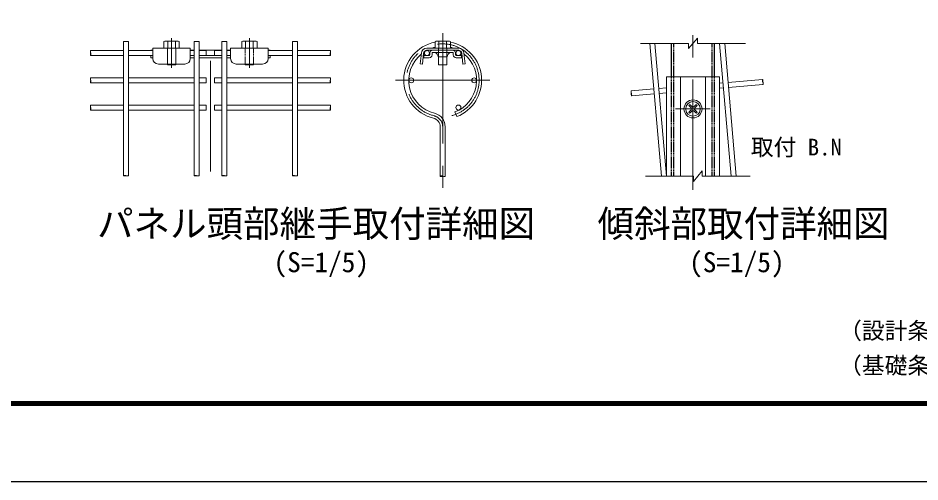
# Model space of a CAD drawing. Units: millimetres, scale not verified, with parts at other scales. Extents: x -4200 to 4200, y -2970 to 2970.
# Drawn here: x -2694 to -100, y -2970 to -1637 of the extents above; entities that cross this region are included whole.
import ezdxf
from ezdxf.enums import TextEntityAlignment as Align

# ---------------------------------------------------------------- set-up
doc = ezdxf.new("R2010")
doc.units = ezdxf.units.MM
doc.header["$LTSCALE"] = 10
doc.linetypes.add('USER1', pattern=[50.8, 31.75, -6.35, 6.35, -6.35])
doc.linetypes.add('USER2', pattern=[0.375, 0.25, -0.125])
for name, color, linetype, lineweight in [('0-0_D-TTL-TXT', 7, 'Continuous', 25), ('0-3_D-STR-DIM', 7, 'Continuous', 13), ('0-4_D-STR3', 3, 'Continuous', 13), ('0-5_D-BMK', 2, 'USER1', 13), ('0-6_D-STR1', 1, 'Continuous', 25), ('0-7_D-STR2', 7, 'Continuous', 13), ('0-B_D-STR-TXT', 7, 'Continuous', 13), ('0-C_D-TTL', 7, 'Continuous', 25)]:
    doc.layers.add(name, color=color, linetype=linetype, lineweight=lineweight)
doc.styles.add('ＭＳ ゴシック', font='')
doc.styles.get('ＭＳ ゴシック').set_extended_font_data('MS Gothic')

msp = doc.modelspace()

# ---------------------------------------------------------------- linework, layer by layer
at = {"layer": '0-3_D-STR-DIM'}
for p, q in [((-765.03, -1709.48), (-903.18, -1709.48)), ((-765.03, -1724.48), (-740.03, -1694.48)), ((-765.03, -1724.48), (-765.03, -1709.48)), ((-740.03, -1709.48), (-740.03, -1694.48)), ((-601.88, -1709.48), (-740.03, -1709.48)), ((-751.03, -2090.96), (-889.18, -2090.96)), ((-751.03, -2105.96), (-726.03, -2075.96)), ((-751.03, -2105.96), (-751.03, -2090.96)), ((-726.03, -2090.96), (-726.03, -2075.96)), ((-587.88, -2090.96), (-726.03, -2090.96))]:
    msp.add_line(p, q, dxfattribs=at)
at = {"layer": '0-4_D-STR3'}
for p, q in [((-2274.43, -1722.86), (-2274.43, -1704.33)), ((-2268.93, -1702.86), (-2235.89, -1702.86)), ((-2263.42, -1722.86), (-2263.42, -1704.33)), ((-2241.39, -1722.86), (-2241.39, -1704.33)), ((-2230.38, -1704.33), (-2230.38, -1722.86)), ((-2050.46, -1722.86), (-2050.46, -1704.33)), ((-2044.95, -1702.86), (-2011.91, -1702.86)), ((-2039.44, -1722.86), (-2039.44, -1704.33)), ((-2017.42, -1722.86), (-2017.42, -1704.33)), ((-2006.41, -1704.33), (-2006.41, -1722.86)), ((-1494.58, -1722.74), (-1494.58, -1704.21)), ((-1489.07, -1702.74), (-1456.03, -1702.74)), ((-1483.56, -1722.74), (-1483.56, -1704.21)), ((-1461.54, -1722.74), (-1461.54, -1704.21)), ((-1450.52, -1704.21), (-1450.52, -1722.74)), ((-2312.41, -1729.26), (-2306.41, -1729.26)), ((-2312.41, -1730.06), (-2312.41, -1729.26)), ((-2306.41, -1722.86), (-2306.41, -1752.86)), ((-2306.41, -1722.86), (-2198.41, -1722.86)), ((-2264.38, -1770.86), (-2264.38, -1722.86)), ((-2240.38, -1770.86), (-2240.38, -1722.86)), ((-2198.41, -1722.86), (-2198.41, -1752.86)), ((-2198.41, -1729.26), (-2187.57, -1729.26)), ((-2173.17, -1729.26), (-2107.63, -1729.26)), ((-2093.17, -1729.26), (-2082.41, -1729.26)), ((-2082.41, -1722.86), (-2082.41, -1752.86)), ((-2082.41, -1722.86), (-1974.41, -1722.86)), ((-1974.41, -1722.86), (-1974.41, -1752.86)), ((-1974.41, -1729.26), (-1968.41, -1729.26)), ((-1968.41, -1729.26), (-1968.41, -1730.06)), ((-1533.76, -1737.13), (-1536.89, -1768.09)), ((-1527.4, -1737.77), (-1530.52, -1768.74)), ((-1517.85, -1722.74), (-1427.2, -1722.74)), ((-1517.85, -1729.14), (-1427.2, -1729.14)), ((-1509.52, -1737.14), (-1509.52, -1742.74)), ((-1503.12, -1737.14), (-1503.12, -1742.74)), ((-1501.52, -1735.54), (-1443.52, -1735.54)), ((-1484.52, -1770.74), (-1484.52, -1722.74)), ((-1460.52, -1770.74), (-1460.52, -1722.74)), ((-1441.92, -1737.14), (-1441.92, -1742.74)), ((-1435.52, -1737.14), (-1435.52, -1742.74)), ((-1411.28, -1737.13), (-1408.16, -1768.09)), ((-2312.41, -1744.46), (-2306.41, -1744.46)), ((-2312.41, -1750.86), (-2312.41, -1744.46)), ((-2312.41, -1750.86), (-2306.41, -1750.86)), ((-2198.41, -1750.86), (-2187.57, -1750.86)), ((-2173.17, -1744.46), (-2107.57, -1744.46)), ((-2173.17, -1750.86), (-2107.57, -1750.86)), ((-2093.17, -1750.86), (-2082.41, -1750.86)), ((-1974.41, -1744.46), (-1968.41, -1744.46)), ((-1974.41, -1750.86), (-1968.41, -1750.86)), ((-1968.41, -1744.46), (-1968.41, -1750.86)), ((-1526.52, -1744.34), (-1511.12, -1744.34)), ((-1526.52, -1744.34), (-1526.52, -1750.74)), ((-1526.52, -1750.74), (-1511.12, -1750.74)), ((-1485.72, -1747.93), (-1459.32, -1747.93)), ((-1433.92, -1744.34), (-1418.52, -1744.34)), ((-1433.92, -1750.74), (-1418.52, -1750.74)), ((-1418.52, -1744.34), (-1418.52, -1750.74)), ((-2290.41, -1768.86), (-2214.41, -1768.86)), ((-2264.38, -1770.86), (-2240.38, -1770.86)), ((-2066.41, -1768.86), (-1990.41, -1768.86)), ((-2040.41, -1770.86), (-2016.4, -1770.86)), ((-2040.4, -1770.86), (-2040.4, -1768.86)), ((-2016.4, -1770.86), (-2016.4, -1768.86)), ((-1536.89, -1768.09), (-1530.52, -1768.74)), ((-1484.52, -1770.74), (-1460.52, -1770.74)), ((-676.53, -1805.76), (-828.53, -1805.76)), ((-828.53, -2090.96), (-828.53, -1805.76)), ((-788.53, -1805.76), (-788.53, -2090.96)), ((-716.53, -1805.76), (-716.53, -2090.96)), ((-676.53, -2090.96), (-676.53, -1805.76)), ((-752.53, -1926.29), (-752.53, -1866.27)), ((-763.84, -1889.28), (-758.19, -1894.94)), ((-761.02, -1886.45), (-755.36, -1892.11)), ((-744.05, -1886.45), (-749.7, -1892.11)), ((-741.22, -1889.28), (-746.87, -1894.94)), ((-763.84, -1906.25), (-758.19, -1900.59)), ((-761.02, -1909.08), (-755.36, -1903.42)), ((-744.05, -1909.08), (-749.7, -1903.42)), ((-741.22, -1906.25), (-746.87, -1900.59))]:
    msp.add_line(p, q, dxfattribs=at)
at = {"layer": '0-4_D-STR3', "linetype": 'USER2'}
for p, q in [((-2040.41, -1768.86), (-2040.41, -1722.86)), ((-2016.41, -1768.86), (-2016.41, -1722.86))]:
    msp.add_line(p, q, dxfattribs=at)
at = {"layer": '0-4_D-STR3'}
msp.add_lwpolyline([(-1417.65, -1737.77), (-1414.52, -1768.74), (-1408.16, -1768.09)], dxfattribs=at)
for centre, radius in [((-752.53, -1897.76), 26), ((-752.6, -1897.76), 21)]:
    msp.add_circle(centre, radius, dxfattribs=at)
for centre, radius, start, end in [((-2268.93, -1713.87), 11.01, 60, 120), ((-2252.41, -1744.69), 41.84, 74.73852, 105.26148), ((-2235.89, -1713.87), 11.01, 60, 120), ((-2044.95, -1713.87), 11.01, 60, 120), ((-2028.43, -1744.69), 41.84, 74.73852, 105.26148), ((-2011.91, -1713.87), 11.01, 60, 120), ((-1489.07, -1713.75), 11.01, 60, 120), ((-1472.55, -1744.57), 41.84, 74.73852, 105.26148), ((-1456.03, -1713.75), 11.01, 60, 120), ((-1517.85, -1738.74), 16, 90, 174.23211), ((-1517.85, -1738.74), 9.6, 90, 174.23211), ((-1501.52, -1737.14), 8, 90, 180), ((-1501.52, -1737.14), 1.6, 90, 180), ((-1498.52, -1747.93), 12.8, 0, 75.52068), ((-1446.52, -1747.93), 12.8, 104.47932, 180), ((-1443.52, -1737.14), 8, 0, 90), ((-1443.52, -1737.14), 1.6, 0, 90), ((-1427.2, -1738.74), 16, 5.76789, 90), ((-1427.2, -1738.74), 9.6, 5.76789, 90), ((-2290.41, -1752.86), 16, 180, 270), ((-2214.41, -1752.86), 16, 270, 0), ((-2066.41, -1752.86), 16, 180, 270), ((-1990.41, -1752.86), 16, 270, 0), ((-1511.12, -1742.74), 1.6, 270, 0), ((-1511.12, -1742.74), 8, 270, 0), ((-1433.92, -1742.74), 8, 180, 270), ((-1433.92, -1742.74), 1.6, 180, 270), ((-762.43, -1887.87), 2, 45, 225), ((-752.53, -1889.28), 4, 225.00001, 314.99999), ((-742.63, -1887.87), 2, 315.00048, 135.00047), ((-762.43, -1907.66), 2, 135.00001, 314.99999), ((-761.02, -1897.76), 4, 314.99999, 45), ((-752.53, -1906.25), 4, 45, 135), ((-744.05, -1897.76), 4, 135, 225.00001), ((-742.63, -1907.66), 2, 225.00002, 45)]:
    msp.add_arc(centre, radius, start, end, dxfattribs=at)
at = {"layer": '0-5_D-BMK'}
for p, q in [((-1472.52, -1679.95), (-1472.52, -2136.31)), ((-752.53, -2130.55), (-752.53, -1664.97)), ((-2252.38, -1779.61), (-2252.38, -1694.59)), ((-2028.41, -1779.61), (-2028.41, -1694.59)), ((-2140.4, -2077.28), (-2140.41, -1717.7)), ((-1336.92, -1815.55), (-1608.12, -1815.55)), ((-802.49, -1897.76), (-702.7, -1897.76))]:
    msp.add_line(p, q, dxfattribs=at)
for centre, radius, start, end in [((-1472.52, -1815.55), 104.8, 284.7, 256.20952), ((-1505.32, -1949.18), 32.8, 0, 76.20952)]:
    msp.add_arc(centre, radius, start, end, dxfattribs=at)
at = {"layer": '0-6_D-STR1'}
for p, q in [((-814.53, -1805.76), (-814.53, -1709.48)), ((-690.53, -1805.76), (-690.53, -1709.48))]:
    msp.add_line(p, q, dxfattribs=at)
at = {"layer": '0-6_D-STR1', "linetype": 'USER2'}
for p, q in [((-808.13, -2090.96), (-808.13, -1709.48)), ((-696.93, -2090.96), (-696.93, -1709.48)), ((-814.53, -2090.96), (-814.53, -1805.76)), ((-690.53, -2090.96), (-690.53, -1805.76))]:
    msp.add_line(p, q, dxfattribs=at)
at = {"layer": '0-7_D-STR2'}
for p, q in [((-2376.25, -1703.55), (-2390.65, -1703.55)), ((-2390.65, -1703.55), (-2390.65, -2089.84)), ((-2376.25, -1703.55), (-2376.25, -2089.84)), ((-2173.17, -1703.55), (-2187.57, -1703.55)), ((-2187.57, -1703.55), (-2187.57, -2089.84)), ((-2173.17, -1703.55), (-2173.17, -2089.84)), ((-2093.17, -1703.55), (-2107.57, -1703.55)), ((-2107.57, -1703.55), (-2107.57, -2089.84)), ((-2093.17, -1703.55), (-2093.17, -2089.84)), ((-1890.1, -1703.55), (-1904.5, -1703.55)), ((-1904.5, -1703.55), (-1904.5, -2089.84)), ((-1890.1, -1703.55), (-1890.1, -2089.84)), ((-843.24, -2090.96), (-876.61, -1709.48)), ((-828.78, -2090.96), (-862.16, -1709.48)), ((-642.47, -2090.96), (-675.85, -1709.48)), ((-628.02, -2090.96), (-661.39, -1709.48)), ((-2390.65, -1730.06), (-2484.92, -1730.06)), ((-2306.41, -1730.06), (-2376.25, -1730.06)), ((-2187.57, -1730.06), (-2198.41, -1730.06)), ((-2152.37, -1730.06), (-2173.17, -1730.06)), ((-2152.37, -1730.06), (-2152.37, -1744.46)), ((-2128.43, -1730.06), (-2107.63, -1730.06)), ((-2082.41, -1730.06), (-2093.17, -1730.06)), ((-1904.5, -1730.06), (-1974.41, -1730.06)), ((-1795.76, -1730.06), (-1890.1, -1730.06)), ((-2390.65, -1744.46), (-2484.92, -1744.46)), ((-2312.41, -1744.46), (-2376.25, -1744.46)), ((-2187.57, -1744.46), (-2198.41, -1744.46)), ((-2152.37, -1744.46), (-2173.17, -1744.46)), ((-2082.41, -1744.46), (-2093.17, -1744.46)), ((-1904.5, -1744.46), (-1968.41, -1744.46)), ((-1795.76, -1744.46), (-1890.1, -1744.46)), ((-2390.65, -1808.35), (-2484.92, -1808.35)), ((-2187.57, -1808.35), (-2376.25, -1808.35)), ((-2152.37, -1808.35), (-2173.17, -1808.35)), ((-2152.37, -1808.35), (-2152.37, -1822.75)), ((-2128.43, -1808.35), (-2107.63, -1808.35)), ((-1904.5, -1808.35), (-2093.17, -1808.35)), ((-1795.76, -1808.35), (-1890.1, -1808.35)), ((-651.6, -1821.48), (-552.44, -1812.8)), ((-2390.65, -1822.75), (-2484.92, -1822.75)), ((-2187.57, -1822.75), (-2376.25, -1822.75)), ((-2152.37, -1822.75), (-2173.17, -1822.75)), ((-1904.5, -1822.75), (-2093.17, -1822.75)), ((-1795.76, -1822.75), (-1890.1, -1822.75)), ((-865.18, -1840.16), (-930.49, -1845.88)), ((-828.46, -1836.95), (-850.83, -1838.91)), ((-676.6, -1838.12), (-664.69, -1837.08)), ((-676.46, -1823.65), (-665.94, -1822.73)), ((-650.34, -1835.82), (-551.18, -1827.15)), ((-863.92, -1854.51), (-929.24, -1860.22)), ((-828.6, -1851.42), (-849.58, -1853.25)), ((-2390.65, -1886.63), (-2484.92, -1886.63)), ((-2187.57, -1886.63), (-2376.25, -1886.63)), ((-2152.37, -1886.63), (-2173.17, -1886.63)), ((-2152.37, -1886.63), (-2152.37, -1901.03)), ((-2128.43, -1886.63), (-2107.63, -1886.63)), ((-2128.43, -1886.63), (-2128.43, -1901.03)), ((-1904.5, -1886.63), (-2093.17, -1886.63)), ((-1795.76, -1886.63), (-1890.1, -1886.63)), ((-2390.65, -1901.03), (-2484.92, -1901.03)), ((-2187.57, -1901.03), (-2376.25, -1901.03)), ((-2152.37, -1901.03), (-2173.17, -1901.03)), ((-2128.43, -1901.03), (-2107.63, -1901.03)), ((-1904.5, -1901.03), (-2093.17, -1901.03)), ((-1795.76, -1901.03), (-1890.1, -1901.03)), ((-1437.15, -1906.51), (-1431.93, -1919.93)), ((-1479.72, -1949.18), (-1479.72, -2090.89)), ((-1465.32, -1949.18), (-1465.32, -2090.96))]:
    msp.add_line(p, q, dxfattribs=at)
for points in [[(-2128.43, -1730.06), (-2128.43, -1744.46), (-2107.63, -1744.46)], [(-2128.43, -1808.35), (-2128.43, -1822.75), (-2107.63, -1822.75)]]:
    msp.add_lwpolyline(points, dxfattribs=at)
for centre in [(-1517.72, -1737.26), (-1427.32, -1737.26), (-1562.92, -1815.55), (-1382.12, -1815.55), (-1427.32, -1893.83)]:
    msp.add_circle(centre, 7.2, dxfattribs=at)
for centre, radius, start, end in [((-1472.52, -1815.55), 112, 101.35516, 256.20952), ((-1472.52, -1815.55), 112, 291.25, 78.67181), ((-1472.52, -1815.55), 97.6, 117.71481, 123.37821), ((-1472.52, -1815.55), 97.6, 103.05813, 108.02633), ((-1472.52, -1815.55), 97.6, 71.97367, 76.97302), ((-1472.52, -1815.55), 97.6, 56.62179, 62.28519), ((-1472.52, -1815.55), 97.6, 129.43822, 256.20952), ((-1472.52, -1815.55), 97.6, 291.25, 50.56178), ((-1505.32, -1949.18), 40, 0, 76.20952), ((-1505.32, -1949.18), 25.6, 0, 76.20952)]:
    msp.add_arc(centre, radius, start, end, dxfattribs=at)
for centre, major_axis, ratio, start_param, end_param in [((-2484.92, -1733.66), (0, -3.6), 0.114898, 3.1414937, 6.283185), ((-1795.89, -1733.66), (0, -3.6), 0.114898, 0.0000003, 3.1416916), ((-2484.92, -1811.95), (0, -3.6), 0.114898, 3.1414937, 6.283185), ((-1795.89, -1811.95), (0, -3.6), 0.114898, 0.0000003, 3.1416916), ((-551.49, -1823.56), (-0.31, 3.59), 0.166491, 3.1278473, 6.2969948), ((-930.18, -1849.46), (0.31, -3.59), 0.166491, 3.1278473, 6.2969948), ((-2484.92, -1890.23), (0, -3.6), 0.114898, 3.1414937, 6.283185), ((-1795.89, -1890.23), (0, -3.6), 0.114898, 0.0000003, 3.1416916), ((-2379.85, -2089.83), (-3.6, 0), 0.114898, 0.0000003, 3.1416916), ((-2176.77, -2089.83), (-3.6, 0), 0.114898, 0.0000003, 3.1416916), ((-2096.77, -2089.83), (-3.6, 0), 0.114898, 0.0000003, 3.1416916), ((-1893.7, -2089.83), (-3.6, 0), 0.114898, 0.0000003, 3.1416916), ((-1468.91, -2090.89), (3.6, 0), 0.246642, 3.1415927, 6.2053633)]:
    msp.add_ellipse(centre, major_axis=major_axis, ratio=ratio, start_param=start_param, end_param=end_param, dxfattribs=at)
for centre, major_axis, ratio in [((-2484.92, -1740.86), (0, -3.6), 0.114898), ((-1795.89, -1740.86), (0, 3.6), 0.114898), ((-2484.92, -1819.15), (0, -3.6), 0.114898), ((-1795.89, -1819.15), (0, 3.6), 0.114898), ((-552.11, -1816.39), (-0.31, 3.59), 0.166491), ((-929.55, -1856.64), (0.31, -3.59), 0.166491), ((-2484.92, -1897.44), (0, -3.6), 0.114898), ((-1795.89, -1897.44), (0, 3.6), 0.114898), ((-2387.05, -2089.83), (-3.6, 0), 0.114898), ((-2183.97, -2089.83), (-3.6, 0), 0.114898), ((-2103.97, -2089.83), (-3.6, 0), 0.114898), ((-1900.9, -2089.83), (-3.6, 0), 0.114898), ((-1476.11, -2090.89), (3.6, 0), 0.246642)]:
    msp.add_ellipse(centre, major_axis=major_axis, ratio=ratio, dxfattribs=at)
at = {"layer": '0-C_D-TTL', "color": 2}
msp.add_lwpolyline([(-4200, 2970), (4200, 2970), (4200, -2970), (-4200, -2970)], close=True, dxfattribs=at)
at = {"layer": '0-C_D-TTL'}
for points in [[(-3930, 2750), (3930, 2750), (3930, -2750), (-3930, -2750)], [(-3927.5, 2747.5), (3927.5, 2747.5), (3927.5, -2747.5), (-3927.5, -2747.5)], [(-3925, 2745), (3925, 2745), (3925, -2745), (-3925, -2745)], [(-3922.5, 2742.5), (3922.5, 2742.5), (3922.5, -2742.5), (-3922.5, -2742.5)], [(-3920, 2740), (3920, 2740), (3920, -2740), (-3920, -2740)]]:
    msp.add_lwpolyline(points, close=True, dxfattribs=at)

# ---------------------------------------------------------------- texts
at = {"layer": '0-0_D-TTL-TXT', "style": 'ＭＳ ゴシック'}
for s, height, p in [('パネル頭部継手取付詳細図', 76.98, (-2466.73, -2289.03)), ('傾斜部取付詳細図', 76.98, (-1027.2, -2289.03)), ('(S=1/5)', 57.7, (-1959.12, -2384.47)), ('(S=1/5)', 57.7, (-763.74, -2384.47)), ('（設計条件）風荷重：昭和57年改正 建築基準法・同施行令に基づく風圧力に準拠。', 48.09, (-332.45, -2573.6)), ('（基礎条件）長期許容地耐力98kN/m の場合。', 48.09, (-332.45, -2673.6))]:
    msp.add_text(s, height=height, dxfattribs=at).set_placement(p, align=Align.BOTTOM_LEFT)
at = {"layer": '0-B_D-STR-TXT', "style": 'ＭＳ ゴシック'}
msp.add_text('取付 B.N', height=48.09, dxfattribs=at).set_placement((-586.37, -2046.03), align=Align.BOTTOM_LEFT)

doc.saveas('drawing.dxf')
